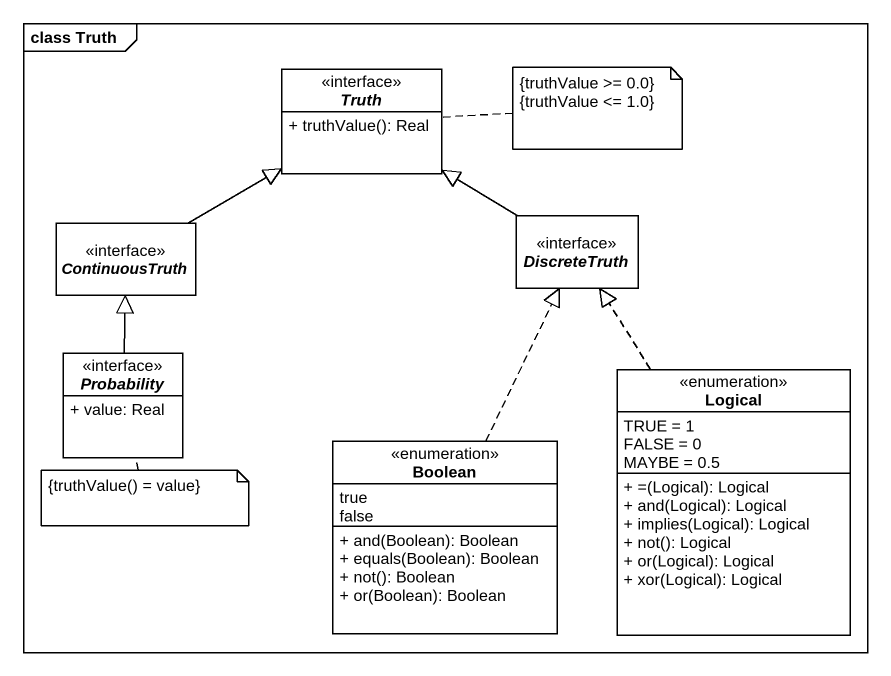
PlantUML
@startuml
mainframe class Truth
hide circle
hide empty members
skinparam classAttributeIconSize 0
interface Truth {
  + truthValue(): Real
}
interface ContinuousTruth
interface DiscreteTruth
interface Probability {
  + value: Real
}
enum Logical {
  TRUE = 1
  FALSE = 0
  MAYBE = 0.5
  + =(Logical): Logical
  + and(Logical): Logical
  + implies(Logical): Logical
  + not(): Logical
  + or(Logical): Logical
  + xor(Logical): Logical
}
enum Boolean {
  true
  false
  + and(Boolean): Boolean
  + equals(Boolean): Boolean
  + not(): Boolean
  + or(Boolean): Boolean
}
ContinuousTruth -right-|> Truth
DiscreteTruth -up-|> Truth
Probability -up-|> ContinuousTruth
Logical .up.|> DiscreteTruth
Boolean .up.|> DiscreteTruth
note right of Truth
  {truthValue >= 0.0}
  {truthValue <= 1.0}
end note
note bottom of Probability : {truthValue() = value}
@enduml
